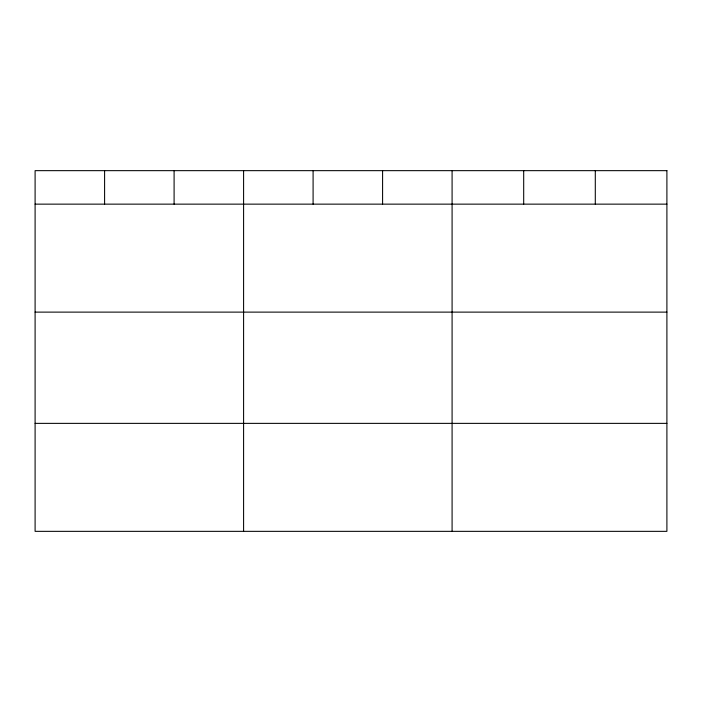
<?xml version="1.0" encoding="UTF-8"?>
<svg xmlns="http://www.w3.org/2000/svg" width="702" height="702" viewBox="0 0 702 702"><rect width="100%" height="100%" fill="white"/><g stroke="black" fill="none" stroke-linecap="round" stroke-linejoin="round"><path stroke-width="1.05" d="M35.1 204.142L666.9 204.142M35.1 312.118L666.9 312.118M35.1 423.367L666.9 423.367M595.296 170.656L595.296 204.142M523.692 170.656L523.692 204.142M452.088 170.656L452.088 531.344M382.59 170.656L382.59 204.142M313.092 170.656L313.092 204.142M243.594 170.656L243.594 531.344M174.096 170.656L174.096 204.142M104.598 170.656L104.598 204.142M666.9 170.656L35.1 170.656L35.1 531.344L666.9 531.344L666.9 170.656"/></g></svg>
